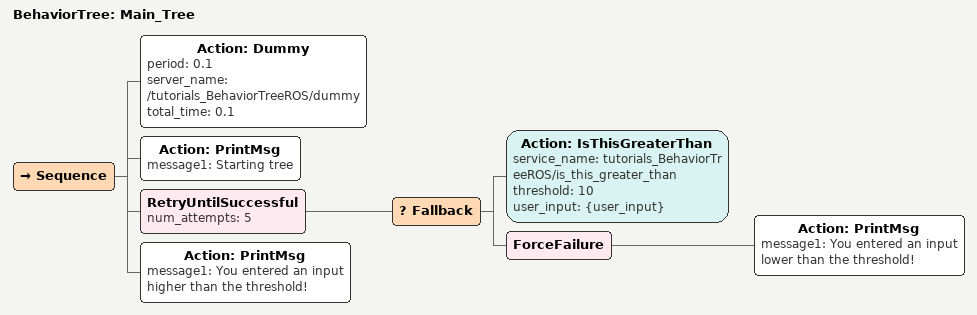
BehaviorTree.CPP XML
<?xml version="1.0"?>
<root main_tree_to_execute="Main_Tree">
    <BehaviorTree ID="Main_Tree">
        <Sequence>
            <Action ID="Dummy" period="0.1" server_name="/tutorials_BehaviorTreeROS/dummy" total_time="0.1"/>
            <Action ID="PrintMsg" message1="Starting tree"/>
            <RetryUntilSuccessful num_attempts="5">
                <Fallback>
                    <Action ID="IsThisGreaterThan" service_name="tutorials_BehaviorTreeROS/is_this_greater_than" threshold="10" user_input="{user_input}"/>
                    <ForceFailure>
                        <Action ID="PrintMsg" message1="You entered an input lower than the threshold!"/>
                    </ForceFailure>
                </Fallback>
            </RetryUntilSuccessful>
            <Action ID="PrintMsg" message1="You entered an input higher than the threshold!"/>
        </Sequence>
    </BehaviorTree>
</root>
